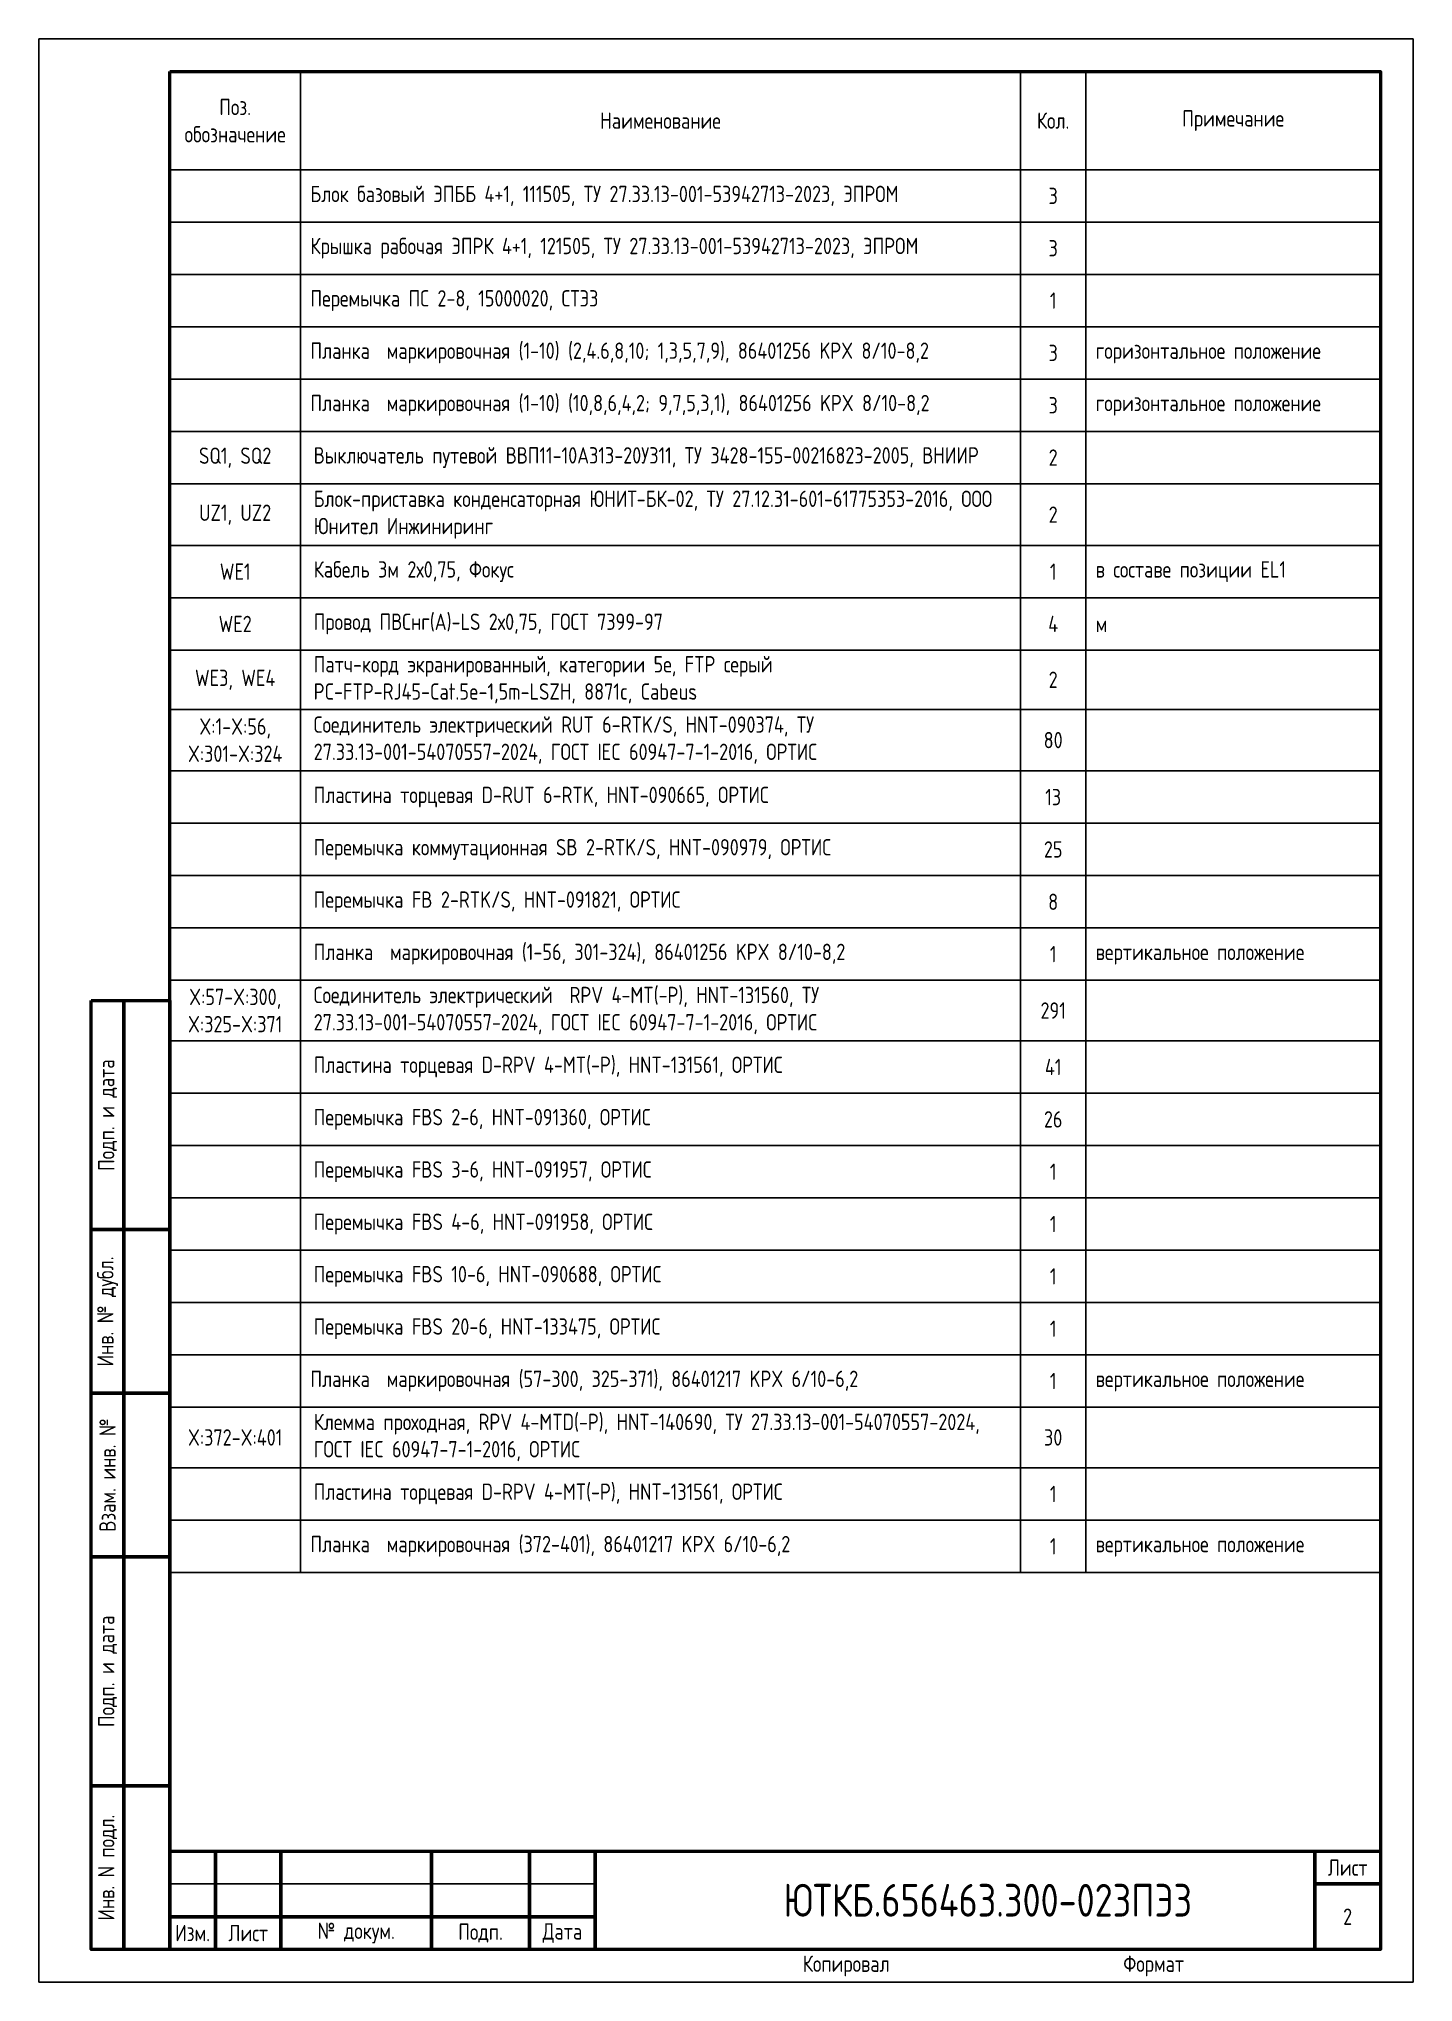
# Paper-space layout 'A4-5' of a CAD drawing. Header units: millimetres. Extents: x -87 to 31, y 22 to 188.
# The model-space entities are those that its viewports show. They can reach past a viewport. Long polylines and large blocks are cut down to what shows.
import ezdxf

# ---------------------------------------------------------------- set-up
doc = ezdxf.new("R2010")
doc.units = ezdxf.units.MM
doc.styles.add('Gost_type_A', font='GOST_A.TTF')

# ---------------------------------------------------------------- blocks, each defined once
blk = doc.blocks.new('Формат_А3')
blk.add_lwpolyline([(-420, 297), (0, 297), (0, 0), (-420, 0)], close=True)
blk = doc.blocks.new('Штамп левый нижний')
at = {"lineweight": 50}
for points in [[(-12, 145), (-7, 145), (-7, 110), (-12, 110)], [(-7, 145), (0, 145), (0, 110), (-7, 110)], [(-12, 110), (-7, 110), (-7, 85), (-12, 85)], [(-7, 110), (0, 110), (0, 85), (-7, 85)], [(-12, 85), (-7, 85), (-7, 60), (-12, 60)], [(-7, 85), (0, 85), (0, 60), (-7, 60)], [(-12, 60), (-7, 60), (-7, 25), (-12, 25)], [(-7, 60), (0, 60), (0, 25), (-7, 25)], [(-12, 25), (-7, 25), (-7, 0), (-12, 0)], [(-7, 25), (0, 25), (0, 0), (-7, 0)]]:
    blk.add_lwpolyline(points, close=True, dxfattribs=at)
at = {"char_height": 2.5, "attachment_point": 5, "rotation": 90, "style": 'Gost_type_A'}
for s, insert, width in [('Подп. и дата', (-9.5, 127.5), 35), ('Инв. № дубл.', (-9.5, 97.5), 25), ('Взам. инв. №', (-9.5, 72.5), 25), ('Подп. и дата', (-9.5, 42.5), 35), ('Инв. N подл.', (-9.5, 12.5), 25)]:
    blk.add_mtext(s, dxfattribs=dict(at, insert=insert, width=width))
blk = doc.blocks.new('Формат_А4')
blk.add_lwpolyline([(0, 297), (0, 0), (-210, 0), (-210, 297)], close=True)
at = {"lineweight": 50}
blk.add_lwpolyline([(-190, 292), (-5, 292), (-5, 5), (-190, 5)], close=True, dxfattribs=at)
blk = doc.blocks.new('Штамп малый нижний')
at = {"lineweight": 50}
for points in [[(-185, 15), (-178, 15), (-178, 5), (-185, 5)], [(-178, 15), (-168, 15), (-168, 5), (-178, 5)], [(-168, 15), (-145, 15), (-145, 5), (-168, 5)], [(-145, 15), (-130, 15), (-130, 5), (-145, 5)], [(-130, 15), (-120, 15), (-120, 5), (-130, 5)], [(-120, 15), (-10, 15), (-10, 0), (-120, 0)], [(-10, 15), (0, 15), (0, 10), (-10, 10)], [(-10, 10), (0, 10), (0, 0), (-10, 0)], [(-185, 5), (-178, 5), (-178, 0), (-185, 0)], [(-178, 5), (-168, 5), (-168, 0), (-178, 0)], [(-168, 5), (-145, 5), (-145, 0), (-168, 0)], [(-145, 5), (-130, 5), (-130, 0), (-145, 0)], [(-130, 5), (-120, 5), (-120, 0), (-130, 0)]]:
    blk.add_lwpolyline(points, close=True, dxfattribs=at)
for points in [[(-185, 15), (-178, 15), (-178, 10), (-185, 10)], [(-178, 15), (-168, 15), (-168, 10), (-178, 10)], [(-168, 15), (-145, 15), (-145, 10), (-168, 10)], [(-145, 15), (-130, 15), (-130, 10), (-145, 10)], [(-130, 15), (-120, 15), (-120, 10), (-130, 10)], [(-185, 10), (-178, 10), (-178, 5), (-185, 5)], [(-178, 10), (-168, 10), (-168, 5), (-178, 5)], [(-168, 10), (-145, 10), (-145, 5), (-168, 5)], [(-145, 10), (-130, 10), (-130, 5), (-145, 5)], [(-130, 10), (-120, 10), (-120, 5), (-130, 5)]]:
    blk.add_lwpolyline(points, close=True)
at = {"char_height": 2.5, "style": 'Gost_type_A'}
for s, insert, width, attachment_point in [('Лист', (-5, 12.5), 10, 5), ('Изм.', (-181.5, 2.5), 7, 5), ('Лист', (-173, 2.5), 10, 5), ('№ докум.', (-156.5, 2.5), 23, 5), ('Подп.', (-137.5, 2.5), 15, 5), ('Дата', (-125, 2.5), 10, 5), ('Копировал', (-75, -2.53), 13.1202, 6), ('Формат', (-30, -2.53), 13.1202, 6)]:
    blk.add_mtext(s, dxfattribs=dict(at, insert=insert, width=width, attachment_point=attachment_point))
blk = doc.blocks.new('*T23')
at = {"color": 0, "lineweight": -2, "transparency": 16777216}
for p, q in [((0, 0), (185, 0)), ((0, 0), (0, -15)), ((20, 0), (20, -15)), ((130, 0), (130, -15)), ((140, 0), (140, -15)), ((185, 0), (185, -15)), ((210, 0), (395, 0)), ((210, 0), (210, -15)), ((230, 0), (230, -15)), ((340, 0), (340, -15)), ((350, 0), (350, -15)), ((395, 0), (395, -15))]:
    blk.add_line(p, q, dxfattribs=at)
at = {"color": 0, "linetype": 'ByBlock', "lineweight": -2, "transparency": 16777216}
for p, q in [((0, -15), (185, -15)), ((0, -15), (0, -228.5)), ((20, -15), (20, -228.5)), ((130, -15), (130, -228.5)), ((140, -15), (140, -195.83)), ((185, -15), (185, -228.5)), ((210, -15), (395, -15)), ((210, -15), (210, -229.39)), ((230, -15), (230, -229.39)), ((340, -15), (340, -229.39)), ((350, -15), (350, -55)), ((395, -15), (395, -229.39)), ((210, -23), (395, -23)), ((0, -28.63), (185, -28.63)), ((210, -31), (395, -31)), ((0, -38.06), (185, -38.06)), ((210, -39), (395, -39)), ((210, -47), (395, -47)), ((0, -51.69), (185, -51.69)), ((210, -55), (395, -55)), ((350, -55), (350, -196.14)), ((0, -61.12), (185, -61.12)), ((210, -63), (395, -63)), ((0, -70.51), (185, -70.51)), ((210, -72.43), (395, -72.43)), ((0, -78.51), (185, -78.51)), ((210, -80.43), (395, -80.43)), ((0, -86.51), (185, -86.51)), ((210, -88.43), (395, -88.43)), ((0, -96.92), (185, -96.92)), ((210, -97.48), (395, -97.48)), ((0, -104.92), (185, -104.92)), ((210, -106.89), (395, -106.89)), ((0, -114.36), (185, -114.36)), ((210, -114.89), (395, -114.89)), ((0, -122.36), (185, -122.36)), ((210, -122.89), (395, -122.89)), ((210, -130.89), (395, -130.89)), ((0, -139.36), (185, -139.36)), ((210, -138.89), (395, -138.89)), ((210, -148.14), (395, -148.14)), ((0, -156.37), (185, -156.37)), ((210, -156.14), (395, -156.14)), ((210, -164.14), (395, -164.14)), ((0, -166.99), (185, -166.99)), ((210, -172.14), (395, -172.14)), ((0, -179.83), (185, -179.83)), ((210, -180.14), (395, -180.14)), ((0, -187.83), (185, -187.83)), ((210, -188.14), (395, -188.14)), ((0, -195.83), (185, -195.83)), ((140, -195.83), (140, -228.5)), ((210, -196.14), (395, -196.14)), ((350, -196.14), (350, -204.14)), ((0, -203.83), (185, -203.83)), ((210, -204.14), (395, -204.14)), ((350, -204.14), (350, -221.39)), ((0, -211.83), (185, -211.83)), ((210, -213.39), (395, -213.39)), ((0, -219.83), (185, -219.83)), ((210, -221.39), (395, -221.39)), ((350, -221.39), (350, -229.39)), ((0, -228.5), (185, -228.5)), ((210, -229.39), (395, -229.39))]:
    blk.add_line(p, q, dxfattribs=at)
at = {"transparency": 16777216, "char_height": 2.5, "style": 'Gost_type_A'}
for s, insert, width, attachment_point in [('Поз. обозначение', (10, -7.5), 17, 5), ('Примечание', (162.5, -7.5), 42, 5), ('Поз. обозначение', (220, -7.5), 17, 5), ('Примечание', (372.5, -7.5), 42, 5), ('Наименование', (75, -7.5), 107, 5), ('Кол.', (135, -7.5), 7, 5), ('Наименование', (285, -7.5), 107, 5), ('Кол.', (345, -7.5), 7, 5), ('Блок базовый ЭПББ 4+1, 111505, ТУ 27.33.13-001-53942713-2023, ЭПРОМ', (231.5, -19), 107, 4), ('3', (345, -19), 7, 5), ('Крышка рабочая ЭПРК 4+1, 121505, ТУ 27.33.13-001-53942713-2023, ЭПРОМ', (231.5, -27), 107, 4), ('3', (345, -27), 7, 5), ('Перемычка ПС 2-8, 15000020, СТЭЗ ', (231.5, -35), 107, 4), ('1', (345, -35), 7, 5), ('Планка  маркировочная (1-10) (2,4.6,8,10; 1,3,5,7,9), 86401256 KPX 8/10-8,2', (231.5, -43), 107, 4), ('3', (345, -43), 7, 5), ('Планка  маркировочная (1-10) (10,8,6,4,2; 9,7,5,3,1), 86401256 KPX 8/10-8,2', (231.5, -51), 107, 4), ('3', (345, -51), 7, 5), ('{\\C0;Перемычка FBS 4-6, HNT-091958, ОРТИС}', (232, -176.14), 106, 4), ('1', (345, -176.14), 7, 5), ('Перемычка FBS 10-6, HNT-090688, ОРТИС', (232, -184.14), 106, 4), ('1', (345, -184.14), 7, 5), ('Перемычка ПС 2-8, 15000020, СТЭЗ ', (21.5, -199.83), 107, 4), ('25', (135, -199.83), 7, 5), ('9', (135, -207.83), 7, 5), ('Планка  маркировочная (1-14) (14,12,10,8,6,4,2; 13,11,9,7,5,3,1), 86401256 KPX 8/10-8,2', (21.5, -215.83), 107, 4), ('9', (135, -215.83), 7, 5), ('{\\C256;Блок испытательный, в составе:}', (21.5, -224.17), 107, 4)]:
    blk.add_mtext(s, dxfattribs=dict(at, insert=insert, width=width, attachment_point=attachment_point))
at = {"color": 0, "transparency": 16777216, "char_height": 2.5, "style": 'Gost_type_A'}
for s, insert, width, attachment_point in [('{\\C256;Интеллектуальное электронное устройство \\C5;ЮНИТ-М519-ДЗТ-Р102-К103-К103-К103-В101-В101-В101-В101-В121-М186.0800-М186.0800-С01.03\\C256;, НЛПР.656122.602-01, }ООО Юнител Инжиниринг', (22, -21.81), 106, 4), ('A1', (10, -21.81), 18, 5), ('1', (135, -21.81), 7, 5), ('Блок интерфейсный ИЧМ {\\C256;ЮНИТ-ИЧМ-СУГР-С}, ТУ 27.12.23-609-61775353-2024, ООО Юнител Инжиниринг', (22, -33.34), 106, 4), ('A1.1', (10, -33.34), 18, 5), ('1', (135, -33.34), 7, 5), ('{\\C256;Интеллектуальное электронное устройство \\C5;ЮНИТ-М514-ДЗО-Р102-К103-К103-К103-х-В101-В101-М1С4.0С00-С01.03, \\C256;НЛПР.656122.602-01, }ООО Юнител Инжиниринг', (22, -44.87), 106, 4), ('A2', (10, -44.87), 18, 5), ('1', (135, -44.87), 7, 5), ('горизонтальное положение', (351.5, -43), 42, 4), ('горизонтальное положение', (351.5, -51), 42, 4), ('Блок интерфейсный ИЧМ {\\C5;ЮНИТ-ИЧМ-КУГР}, ТУ 27.12.23-609-61775353-2024,     ООО Юнител Инжиниринг', (22, -56.4), 106, 4), ('A2.1', (10, -56.4), 18, 5), ('1', (135, -56.4), 7, 5), ('SQ1, SQ2', (220, -59), 18, 5), ('{\\C256;Выключатель путевой ВВП11-10А313-20У311, ТУ 3428-155-00216823-2005, ВНИИР }', (232, -59), 106, 4), ('2', (345, -59), 7, 5), ('Светильник светодиодный ЖКХ-08 Д с кабелем 3 м, 5000 К,\\PТУ 3461-009-01281952-2018, Фокус ', (22, -65.81), 106, 4), ('EL1', (10, -65.81), 18, 5), ('1', (135, -65.81), 7, 5), ('{\\C256;Блок-приставка конденсаторная ЮНИТ-БК-02, ТУ 27.12.31-601-61775353-2016, }ООО Юнител Инжиниринг', (232, -67.72), 106, 4), ('UZ1, UZ2', (220, -67.72), 18, 5), ('2', (345, -67.72), 7, 5), ('HL1', (10, -74.51), 18, 5), ('{\\C256;Лампа СКЛ 14Н-2-Ж-2-220 П Ч IP65 ЯШГК.433137.068 ТУ, Протон-Импульс}', (22, -74.51), 106, 4), ('1', (135, -74.51), 7, 5), ('WE1', (220, -76.43), 18, 5), ('Кабель 3м 2х0,75, Фокус', (232, -76.43), 106, 4), ('1', (345, -76.43), 7, 5), ('{\\C256;в составе позиции} EL1', (351.5, -76.43), 42, 4), ('K1', (10, -82.51), 18, 5), ('{\\C256;Реле промежуточное }силовое, 1 NO (SPST-NO) двойной разрыв{\\C256;, в составе:}', (22, -82.51), 106, 4), ('Провод ПВСнг(А)-LS 2х0,75, ГОСТ 7399-97', (232, -84.43), 106, 4), ('WE2', (220, -84.43), 18, 5), ('4', (345, -84.43), 7, 5), ('{\\C256;м}', (351.5, -84.43), 42, 4), ('Реле 62.31.9.220.4800, Finder', (21.5, -91.72), 107, 4), ('1', (135, -91.72), 7, 5), ('WE3, WE4', (220, -92.96), 18, 5), ('{\\C256;Патч-корд экранированный, категории 5е, FTP серый PC-FTP-RJ45-Cat.5e-1,5m-LSZH, 8871c, Cabeus}', (232, -92.96), 106, 4), ('2', (345, -92.96), 7, 5), ('Розетка с винтовым зажимом, 92.03SMA, Finder', (21.5, -100.92), 107, 4), ('1', (135, -100.92), 7, 5), ('{\\C256;X:1-X:56, X:301-X:324}', (220, -102.18), 18, 5), ('Соединитель электрический RUT 6-RTK/S, HNT-090374, ТУ 27.33.13-001-54070557-2024, ГОСТ IEC 60947-7-1-2016, ОРТИС', (232, -102.18), 106, 4), ('80', (345, -102.18), 7, 5), ('{\\C256;Устройство контроля изоляции ЮНИТ-КИ, ТУ 27.12.23-609-61775353-2024,     ООО Юнител Инжиниринг}', (22, -109.64), 106, 4), ('KS1-KS10', (10, -109.64), 18, 5), ('10', (135, -109.64), 7, 5), ('Пластина торцевая D-RUT 6-RTK, HNT-090665, ОРТИС', (232, -110.89), 106, 4), ('13', (345, -110.89), 7, 5), ('R1-R10', (10, -118.36), 18, 5), ('{\\C256;Резистор С5-35В, 25 Вт, 3,9 кОм, ±10%, ОЖО.467.541 ТУ, Кермет}', (22, -118.36), 106, 4), ('10', (135, -118.36), 7, 5), ('Перемычка коммутационная SB 2-RTK/S, HNT-090979, ОРТИС', (232, -118.89), 106, 4), ('25', (345, -118.89), 7, 5), ('SA1, SA3, SA5, SA7, SA9, SA11, SA13, SA14', (10, -130.86), 18, 5), ('{\\C256;Переключатель кулачковый S10 JDG 1105 B4/1447,  (с компл. винтов 3,9х16 потай, саморез DIN 7982F-H A2 - 4 шт.), АУТС.642210.001 ТУ, ОРТИС}', (22, -130.86), 106, 4), ('Перемычка FB 2-RTK/S, HNT-091821, ОРТИС', (232, -126.89), 106, 4), ('8', (345, -126.89), 7, 5), ('8', (135, -130.86), 7, 5), ('{\\C256;Планка  маркировочная} (1-56, 301-324), 86401256 KPX 8/10-8,2', (232, -134.89), 106, 4), ('1', (345, -134.89), 7, 5), ('вертикальное положение', (351.5, -134.89), 42, 4), ('SA2, SA4, SA6, SA8, SA10, SA12,  SA15', (10, -147.87), 18, 5), ('{\\C256;X:57-X:300, X:325-X:371}', (220, -143.51), 18, 5), ('Соединитель электрический  RPV 4-MT(-P), HNT-131560, ТУ 27.33.13-001-54070557-2024, ГОСТ IEC 60947-7-1-2016, ОРТИС ', (232, -143.51), 106, 4), ('291', (345, -143.51), 7, 5), ('{\\C256;Переключатель кулачковый S10 JDG 1104 B4/1447,  (с компл. винтов 3,9х16 потай, саморез DIN 7982F-H A2 - 4 шт.), АУТС.642210.001 ТУ, ОРТИС}', (22, -147.87), 106, 4), ('7', (135, -147.87), 7, 5), ('Пластина торцевая D-RPV 4-MT(-P), HNT-131561, ОРТИС', (232, -152.14), 106, 4), ('41', (345, -152.14), 7, 5), ('{\\C256;Переключатель кулачковый S10 JDG 1103 B4/1447,  (с компл. винтов 3,9х16 потай, саморез DIN 7982F-H A2 - 4 шт.), АУТС.642210.001 ТУ, ОРТИС}', (22, -161.68), 106, 4), ('Перемычка FBS 2-6, HNT-091360, ОРТИС', (232, -160.14), 106, 4), ('{\\C256;26', (345, -160.14), 7, 5), ('SA16-SA18', (10, -161.68), 18, 5), ('3', (135, -161.68), 7, 5), ('SG1-SG5,  SG7, SG10-SG12', (10, -173.41), 18, 5), ('Перемычка FBS 3-6, HNT-091957, ОРТИС', (232, -168.14), 106, 4), ('1', (345, -168.14), 7, 5), ('{\\C256;Блок испытательный, в составе:}', (22, -173.41), 106, 4), ('{\\C256;Блок базовый ЭПББ 6+1, 111507, ТУ 27.33.13-001-53942713-2023, НПП "ЭПРОМ"}', (22, -183.83), 106, 4), ('9', (135, -183.83), 7, 5), ('{\\C256;Крышка рабочая ЭПРК 6+1, 121507, ТУ 27.33.13-001-53942713-2023, НПП "ЭПРОМ"}', (22, -191.83), 106, 4), ('9', (135, -191.83), 7, 5), ('Перемычка FBS 20-6, HNT-133475, ОРТИС', (232, -192.14), 106, 4), ('1', (345, -192.14), 7, 5), ('{\\C256;Планка  маркировочная} (57-300, 325-371), 86401217 KPX 6/10-6,2', (231.5, -200.14), 107, 4), ('1', (345, -200.14), 7, 5), ('вертикальное положение', (351.5, -200.14), 42, 4), ('{\\C256;Планка  маркировочная} (1-14) (2,4.6,8,10,12,14; 1,3,5,7,9,11,13){\\C256;, 86401256 KPX 8/10-8,2}', (21.5, -207.83), 107, 4), ('горизонтальное положение', (141.5, -207.83), 42, 4), ('{\\C256;X:372-X:401}', (220, -208.76), 18, 5), ('30', (345, -208.76), 7, 5), ('горизонтальное положение', (141.5, -215.83), 42, 4), ('1', (345, -217.39), 7, 5), ('SG6, SG8, SG9', (10, -224.17), 18, 5), ('{\\C256;Планка  маркировочная} (372-401), 86401217 KPX 6/10-6,2', (231.5, -225.39), 107, 4), ('1', (345, -225.39), 7, 5), ('вертикальное положение', (351.5, -225.39), 42, 4)]:
    blk.add_mtext(s, dxfattribs=dict(at, insert=insert, width=width, attachment_point=attachment_point))
at = {"color": 1, "transparency": 16777216, "char_height": 2.5, "width": 106, "attachment_point": 4, "style": 'Gost_type_A'}
for s, insert in [('{\\C256;Клемма проходная, RPV 4-MTD(-P), HNT-140690, ТУ 27.33.13-001-54070557-2024, ГОСТ IEC 60947-7-1-2016, ОРТИС}', (232, -208.76)), ('{\\C0;Пластина торцевая D-RPV 4-MT(-P), HNT-131561, ОРТИС}', (232, -217.39))]:
    blk.add_mtext(s, dxfattribs=dict(at, insert=insert))
blk = doc.blocks.new('*T40')
at = {"color": 0, "lineweight": -2, "transparency": 16777216}
for p, q in [((0, 0), (185, 0)), ((0, 0), (0, -15)), ((20, 0), (20, -15)), ((130, 0), (130, -15)), ((140, 0), (140, -15)), ((185, 0), (185, -15))]:
    blk.add_line(p, q, dxfattribs=at)
at = {"color": 0, "linetype": 'ByBlock', "lineweight": -2, "transparency": 16777216}
for p, q in [((0, -15), (185, -15)), ((0, -15), (0, -229.39)), ((20, -15), (20, -229.39)), ((130, -15), (130, -229.39)), ((140, -15), (140, -55)), ((185, -15), (185, -229.39)), ((0, -23), (185, -23)), ((0, -31), (185, -31)), ((0, -39), (185, -39)), ((0, -47), (185, -47)), ((0, -55), (185, -55)), ((140, -55), (140, -196.14)), ((0, -63), (185, -63)), ((0, -72.43), (185, -72.43)), ((0, -80.43), (185, -80.43)), ((0, -88.43), (185, -88.43)), ((0, -97.48), (185, -97.48)), ((0, -106.89), (185, -106.89)), ((0, -114.89), (185, -114.89)), ((0, -122.89), (185, -122.89)), ((0, -130.89), (185, -130.89)), ((0, -138.89), (185, -138.89)), ((0, -148.14), (185, -148.14)), ((0, -156.14), (185, -156.14)), ((0, -164.14), (185, -164.14)), ((0, -172.14), (185, -172.14)), ((0, -180.14), (185, -180.14)), ((0, -188.14), (185, -188.14)), ((0, -196.14), (185, -196.14)), ((140, -196.14), (140, -204.14)), ((0, -204.14), (185, -204.14)), ((140, -204.14), (140, -221.39)), ((0, -213.39), (185, -213.39)), ((0, -221.39), (185, -221.39)), ((140, -221.39), (140, -229.39)), ((0, -229.39), (185, -229.39))]:
    blk.add_line(p, q, dxfattribs=at)
at = {"transparency": 16777216, "char_height": 2.5, "style": 'Gost_type_A'}
for s, insert, width, attachment_point in [('Поз. обозначение', (10, -7.5), 17, 5), ('Примечание', (162.5, -7.5), 42, 5), ('Наименование', (75, -7.5), 107, 5), ('Кол.', (135, -7.5), 7, 5), ('Блок базовый ЭПББ 4+1, 111505, ТУ 27.33.13-001-53942713-2023, ЭПРОМ', (21.5, -19), 107, 4), ('3', (135, -19), 7, 5), ('Крышка рабочая ЭПРК 4+1, 121505, ТУ 27.33.13-001-53942713-2023, ЭПРОМ', (21.5, -27), 107, 4), ('3', (135, -27), 7, 5), ('Перемычка ПС 2-8, 15000020, СТЭЗ ', (21.5, -35), 107, 4), ('1', (135, -35), 7, 5), ('Планка  маркировочная (1-10) (2,4.6,8,10; 1,3,5,7,9), 86401256 KPX 8/10-8,2', (21.5, -43), 107, 4), ('3', (135, -43), 7, 5), ('Планка  маркировочная (1-10) (10,8,6,4,2; 9,7,5,3,1), 86401256 KPX 8/10-8,2', (21.5, -51), 107, 4), ('3', (135, -51), 7, 5), ('{\\C0;Перемычка FBS 4-6, HNT-091958, ОРТИС}', (22, -176.14), 106, 4), ('1', (135, -176.14), 7, 5), ('Перемычка FBS 10-6, HNT-090688, ОРТИС', (22, -184.14), 106, 4), ('1', (135, -184.14), 7, 5)]:
    blk.add_mtext(s, dxfattribs=dict(at, insert=insert, width=width, attachment_point=attachment_point))
at = {"color": 0, "transparency": 16777216, "char_height": 2.5, "style": 'Gost_type_A'}
for s, insert, width, attachment_point in [('горизонтальное положение', (141.5, -43), 42, 4), ('горизонтальное положение', (141.5, -51), 42, 4), ('SQ1, SQ2', (10, -59), 18, 5), ('{\\C256;Выключатель путевой ВВП11-10А313-20У311, ТУ 3428-155-00216823-2005, ВНИИР }', (22, -59), 106, 4), ('2', (135, -59), 7, 5), ('{\\C256;Блок-приставка конденсаторная ЮНИТ-БК-02, ТУ 27.12.31-601-61775353-2016, }ООО Юнител Инжиниринг', (22, -67.72), 106, 4), ('UZ1, UZ2', (10, -67.72), 18, 5), ('2', (135, -67.72), 7, 5), ('WE1', (10, -76.43), 18, 5), ('Кабель 3м 2х0,75, Фокус', (22, -76.43), 106, 4), ('1', (135, -76.43), 7, 5), ('{\\C256;в составе позиции} EL1', (141.5, -76.43), 42, 4), ('Провод ПВСнг(А)-LS 2х0,75, ГОСТ 7399-97', (22, -84.43), 106, 4), ('WE2', (10, -84.43), 18, 5), ('4', (135, -84.43), 7, 5), ('{\\C256;м}', (141.5, -84.43), 42, 4), ('WE3, WE4', (10, -92.96), 18, 5), ('{\\C256;Патч-корд экранированный, категории 5е, FTP серый PC-FTP-RJ45-Cat.5e-1,5m-LSZH, 8871c, Cabeus}', (22, -92.96), 106, 4), ('2', (135, -92.96), 7, 5), ('{\\C256;X:1-X:56, X:301-X:324}', (10, -102.18), 18, 5), ('Соединитель электрический RUT 6-RTK/S, HNT-090374, ТУ 27.33.13-001-54070557-2024, ГОСТ IEC 60947-7-1-2016, ОРТИС', (22, -102.18), 106, 4), ('80', (135, -102.18), 7, 5), ('Пластина торцевая D-RUT 6-RTK, HNT-090665, ОРТИС', (22, -110.89), 106, 4), ('13', (135, -110.89), 7, 5), ('Перемычка коммутационная SB 2-RTK/S, HNT-090979, ОРТИС', (22, -118.89), 106, 4), ('25', (135, -118.89), 7, 5), ('Перемычка FB 2-RTK/S, HNT-091821, ОРТИС', (22, -126.89), 106, 4), ('8', (135, -126.89), 7, 5), ('{\\C256;Планка  маркировочная} (1-56, 301-324), 86401256 KPX 8/10-8,2', (22, -134.89), 106, 4), ('1', (135, -134.89), 7, 5), ('вертикальное положение', (141.5, -134.89), 42, 4), ('{\\C256;X:57-X:300, X:325-X:371}', (10, -143.51), 18, 5), ('Соединитель электрический  RPV 4-MT(-P), HNT-131560, ТУ 27.33.13-001-54070557-2024, ГОСТ IEC 60947-7-1-2016, ОРТИС ', (22, -143.51), 106, 4), ('291', (135, -143.51), 7, 5), ('Пластина торцевая D-RPV 4-MT(-P), HNT-131561, ОРТИС', (22, -152.14), 106, 4), ('41', (135, -152.14), 7, 5), ('Перемычка FBS 2-6, HNT-091360, ОРТИС', (22, -160.14), 106, 4), ('{\\C256;26', (135, -160.14), 7, 5), ('Перемычка FBS 3-6, HNT-091957, ОРТИС', (22, -168.14), 106, 4), ('1', (135, -168.14), 7, 5), ('Перемычка FBS 20-6, HNT-133475, ОРТИС', (22, -192.14), 106, 4), ('1', (135, -192.14), 7, 5), ('{\\C256;Планка  маркировочная} (57-300, 325-371), 86401217 KPX 6/10-6,2', (21.5, -200.14), 107, 4), ('1', (135, -200.14), 7, 5), ('вертикальное положение', (141.5, -200.14), 42, 4), ('{\\C256;X:372-X:401}', (10, -208.76), 18, 5), ('30', (135, -208.76), 7, 5), ('1', (135, -217.39), 7, 5), ('{\\C256;Планка  маркировочная} (372-401), 86401217 KPX 6/10-6,2', (21.5, -225.39), 107, 4), ('1', (135, -225.39), 7, 5), ('вертикальное положение', (141.5, -225.39), 42, 4)]:
    blk.add_mtext(s, dxfattribs=dict(at, insert=insert, width=width, attachment_point=attachment_point))
at = {"color": 1, "transparency": 16777216, "char_height": 2.5, "width": 106, "attachment_point": 4, "style": 'Gost_type_A'}
for s, insert in [('{\\C256;Клемма проходная, RPV 4-MTD(-P), HNT-140690, ТУ 27.33.13-001-54070557-2024, ГОСТ IEC 60947-7-1-2016, ОРТИС}', (22, -208.76)), ('{\\C0;Пластина торцевая D-RPV 4-MT(-P), HNT-131561, ОРТИС}', (22, -217.39))]:
    blk.add_mtext(s, dxfattribs=dict(at, insert=insert))

msp = doc.modelspace()

# ---------------------------------------------------------------- block references
at = {"color": 1}
for name, p in [('Формат_А4', (-210, 0)), ('Формат_А4', (0, 0)), ('Формат_А3', (420, 0)), ('Штамп левый нижний', (-190, 5)), ('Штамп малый нижний', (-5, 5))]:
    msp.add_blockref(name, p, dxfattribs=at)
for name, p in [('*T23', (-400, 292)), ('*T40', (-190, 292))]:
    msp.add_blockref(name, p)

# ---------------------------------------------------------------- texts
at = {"attachment_point": 5, "style": 'Gost_type_A'}
for s, insert, char_height, width in [('ЮТКБ.656463.300-023ПЭ3', (-65, 12.5), 5, 120), ('2', (-10, 10), 2.5, 10)]:
    msp.add_mtext(s, dxfattribs=dict(at, insert=insert, char_height=char_height, width=width))

psp = doc.layouts.new('A4-5')

# ---------------------------------------------------------------- viewports
at = {"layer": '0'}
psp.add_viewport(center=(-27.88, 105.01), size=(117.59, 166.304), view_center_point=(-105, 148.5), view_height=297, dxfattribs=at)

doc.saveas('drawing.dxf')
